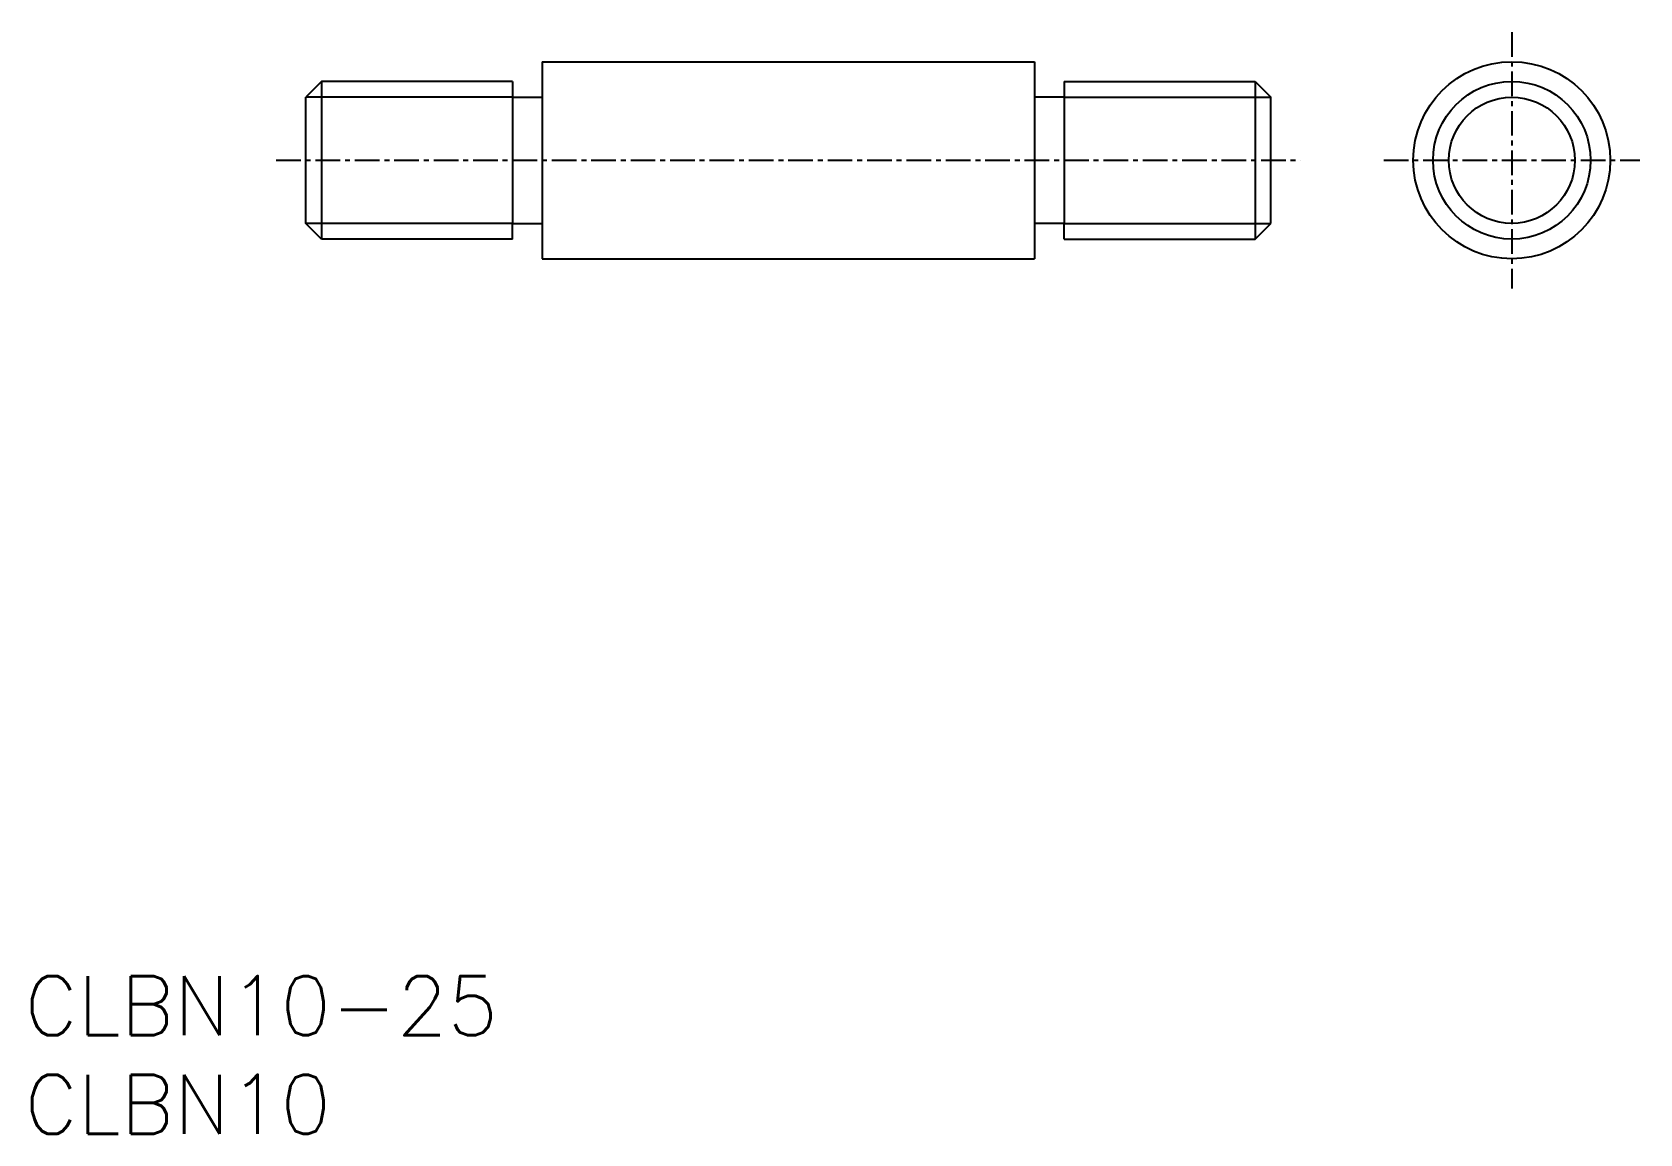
# Model space of a CAD drawing. Extents: x 76.5 to 158.1, y 36.6 to 92.5.
import ezdxf
from ezdxf.enums import TextEntityAlignment as Align

# ---------------------------------------------------------------- set-up
doc = ezdxf.new("R2010")
doc.units = 0
doc.linetypes.add('CENTER', pattern=[2, 1.25, -0.25, 0.25, -0.25])
doc.layers.get('0').update_dxf_attribs({"linetype": 'CONTINUOUS'})
doc.layers.add('CENTER', color=1, linetype='CENTER')
doc.styles.get("Standard").update_dxf_attribs({"font": 'txt.shx', "bigfont": 'extfont.shx'})

msp = doc.modelspace()

# ---------------------------------------------------------------- linework, layer by layer
at = {"color": 7, "linetype": 'CONTINUOUS'}
for p, q in [((102.341, 90.981), (127.341, 90.981)), ((102.341, 90.981), (102.341, 80.981)), ((127.341, 90.981), (127.341, 80.981)), ((91.141, 89.981), (90.341, 89.181)), ((100.841, 89.981), (91.141, 89.981)), ((91.141, 89.981), (91.141, 81.981)), ((100.841, 89.981), (100.841, 89.181)), ((128.841, 89.981), (128.841, 89.181)), ((128.841, 89.981), (138.541, 89.981)), ((138.541, 89.981), (139.341, 89.181)), ((138.541, 89.981), (138.541, 81.981)), ((90.341, 82.781), (90.341, 89.181)), ((100.841, 89.181), (100.841, 82.781)), ((100.841, 89.181), (102.341, 89.181)), ((128.841, 89.181), (127.341, 89.181)), ((128.841, 89.181), (128.841, 82.781)), ((139.341, 82.781), (139.341, 89.181)), ((91.141, 81.981), (90.341, 82.781)), ((100.841, 82.781), (102.341, 82.781)), ((100.841, 81.981), (100.841, 82.781)), ((128.841, 82.781), (127.341, 82.781)), ((128.841, 81.981), (128.841, 82.781)), ((138.541, 81.981), (139.341, 82.781)), ((100.841, 81.981), (91.141, 81.981)), ((128.841, 81.981), (138.541, 81.981)), ((102.341, 80.981), (127.341, 80.981))]:
    msp.add_line(p, q, dxfattribs=at)
at = {"color": 3, "linetype": 'CONTINUOUS'}
for p, q in [((100.841, 89.181), (90.341, 89.181)), ((128.841, 89.181), (139.341, 89.181)), ((100.841, 82.781), (90.341, 82.781)), ((128.841, 82.781), (139.341, 82.781))]:
    msp.add_line(p, q, dxfattribs=at)
at = {"color": 7, "linetype": 'CONTINUOUS'}
for radius in [5, 4]:
    msp.add_circle((151.571, 85.981), radius, dxfattribs=at)
at = {"color": 3, "linetype": 'CONTINUOUS'}
msp.add_circle((151.571, 85.981), 3.2, dxfattribs=at)
at = {"layer": 'CENTER', "color": 1, "linetype": 'CENTER'}
for p, q in [((151.571, 92.481), (151.571, 79.481)), ((88.841, 85.981), (140.841, 85.981)), ((145.071, 85.981), (158.071, 85.981))]:
    msp.add_line(p, q, dxfattribs=at)

# ---------------------------------------------------------------- texts
at = {"color": 7, "linetype": 'CONTINUOUS'}
for s, p in [('CLBN10-25', (76.07, 43.082)), ('CLBN10', (76.07, 38.082))]:
    msp.add_text(s, height=3, dxfattribs=at).set_placement(p, align=Align.MIDDLE_LEFT)

doc.saveas('drawing.dxf')
